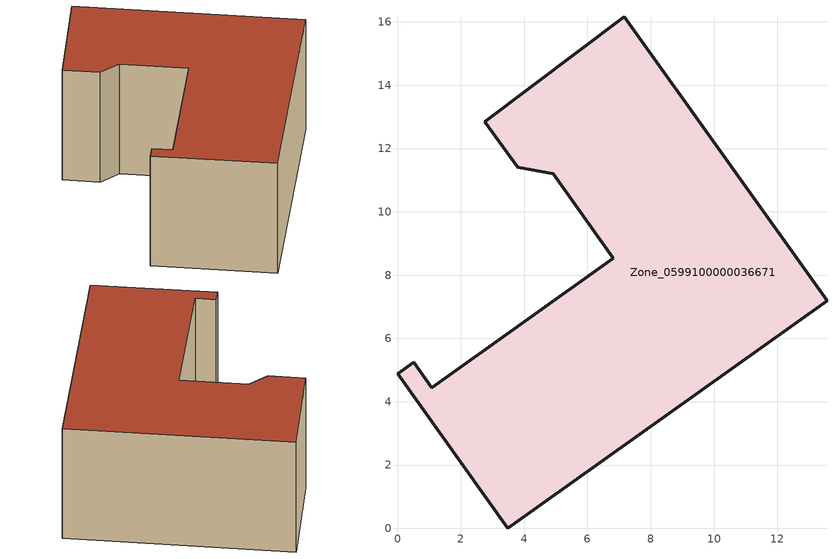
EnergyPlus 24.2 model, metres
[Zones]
Zone_0599100000036671
 floor ground (C_G): 7.17,16.17 13.57,7.19 3.49,0 0,4.88 0.51,5.25 1.09,4.44 6.82,8.54 4.92,11.21 3.8,11.4 2.76,12.85 z0
 wall outside (C_F): 13.57,7.19 7.17,16.17 2.76,12.85 3.8,11.4 4.92,11.21 6.82,8.54 1.09,4.44 0.51,5.25 0,4.88 3.49,0 13.57,7.19 z0:6.14
 roof outside (C_R): 7.17,16.17 2.76,12.85 3.8,11.4 4.92,11.21 6.82,8.54 1.09,4.44 0.51,5.25 0,4.88 3.49,0 13.57,7.19 z6.14
[BUILDING]
Pand.0599100000036671: North Axis=0; Terrain=City; Loads Convergence Tolerance Value=0.04; Temperature Convergence Tolerance Value=0.4; Solar Distribution=FullExterior; Maximum Number of Warmup Days=25; Minimum Number of Warmup Days=1
[Site:Location]
Rotterdam.The.Hague.AP_ZH_NLD Design_Conditions: Latitude=51.96; Longitude=4.45; Time Zone=1; Elevation=-4.5
[SITE:GROUNDTEMPERATURE:BUILDINGSURFACE]
18, 18, 18, 18, 18, 18, 18, 18, 18, 18, 18, 18
[MATERIAL] Thermal Absorptance=0.9; Solar Absorptance=0.7; Visible Absorptance=0.7
Name | Roughness | Thickness | Conductivity | Density | Specific Heat
G.TC.1975-1991 | MediumSmooth | 0.15 | 0.288461 | 540 | 1210
F.TC.1975-1991 | Rough | 0.3 | 0.230769 | 1920 | 840
R.TC.1975-1991 | MediumRough | 0.2 | 0.153846 | 1500 | 1000
[CONSTRUCTION]
C_G: G.TC.1975-1991
C_F: F.TC.1975-1991
C_R: R.TC.1975-1991
[ZONE]
Zone_0599100000036671: Type=1; Multiplier=1; Ceiling Height=Autocalculate; Volume=Autocalculate; Floor Area=autocalculate; Part of Total Floor Area=Yes
[ZONEINFILTRATION:DESIGNFLOWRATE]
Infil_Zone_0599100000036671: Zone or ZoneList or Space or SpaceList=Zone_0599100000036671; Schedule=AlwaysOn; Design Flow Rate Calculation Method=Flow/Area; Flow Rate per Floor Area=0.003; Constant Term Coefficient=1; Temperature Term Coefficient=0; Velocity Term Coefficient=0; Velocity Squared Term Coefficient=0
[HVACTEMPLATE:ZONE:IDEALLOADSAIRSYSTEM]
Zone_0599100000036671: Maximum Heating Supply Air Temperature=50; Minimum Cooling Supply Air Temperature=13; Maximum Heating Supply Air Humidity Ratio=0.0156; Minimum Cooling Supply Air Humidity Ratio=0.0077; Heating Limit=NoLimit; Cooling Limit=NoLimit; Dehumidification Control Type=ConstantSensibleHeatRatio; Cooling Sensible Heat Ratio=0.7; Dehumidification Setpoint=60; Humidification Control Type=None; Humidification Setpoint=30; Outdoor Air Method=None; Outdoor Air Flow Rate per Person=0.00944; Outdoor Air Flow Rate per Zone Floor Area=0; Outdoor Air Flow Rate per Zone=0; Demand Controlled Ventilation Type=None; Outdoor Air Economizer Type=NoEconomizer; Heat Recovery Type=None; Sensible Heat Recovery Effectiveness=0.7; Latent Heat Recovery Effectiveness=0.65
[ZONECONTROL:THERMOSTAT]
ThermostatControl_Zone_0599100000036671: Zone or ZoneList=Zone_0599100000036671; Control Type Schedule=DualSetpointControlType; Control 1=Thermostat_Zone_0599100000036671; Temperature Difference Between Cutout And Setpoint=0
[THERMOSTATSETPOINT:DUALSETPOINT]
Thermostat_Zone_0599100000036671: Heating Setpoint Temperature Schedule=HeatingSetpoint_Zone_0599100000036671; Cooling Setpoint Temperature Schedule=CoolingSetpoint_Zone_0599100000036671
[SCHEDULE:COMPACT]
HeatingSetpoint_Zone_0599100000036671: Through: 12/31, For: AllDays, Until: 24:00, 21
CoolingSetpoint_Zone_0599100000036671: Through: 12/31, For: AllDays, Until: 24:00, 24
DualSetpointControlType: Through: 12/31, For: AllDays, Until: 24:00, 4
AlwaysOn: Through: 12/31, For: AllDays, Until: 24:00, 1
